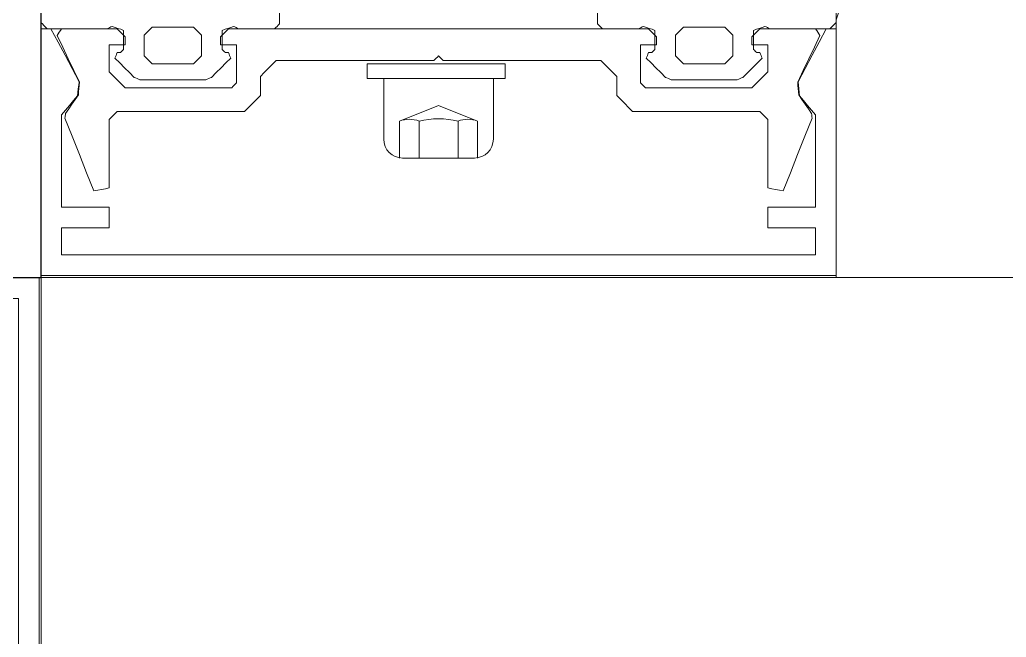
# Model space of a CAD drawing. Header units: millimetres. Extents: x 97 to 214665, y -4577 to 61202.
# Drawn here: x 178896.8 to 178958.8, y 22402.4 to 22441.2 of the extents above; entities that cross this region are included whole.
import ezdxf

# ---------------------------------------------------------------- set-up
doc = ezdxf.new("R2010")
doc.units = ezdxf.units.MM
for name, color, linetype, lineweight in [('A-GLAZ-CWMG-MCUT', 51, 'Continuous', 9), ('A-GLAZ-CWMG-OTLN', 51, 'Continuous', 9), ('G-XREF-____-OTLN', 8, 'Continuous', 9), ('S-COLS-____-MCUT', 52, 'Continuous', 9), ('S-COLS-____-OTLN', 52, 'Continuous', 9)]:
    doc.layers.add(name, color=color, linetype=linetype, lineweight=lineweight)

# ---------------------------------------------------------------- blocks, each defined once
blk = doc.blocks.new('Прямоугольный импост - Рядовой 50х200-39387308-О_АИ_ПП_4_200_Целиком')
at = {"layer": 'A-GLAZ-CWMG-OTLN', "color": 10, "lineweight": 5}
blk.add_line((122287.478, 22425), (121449.978, 22425), dxfattribs=at)
blk = doc.blocks.new('Прямоугольный импост - Рядовой 50х200-39387274-О_АИ_ПП_4_200_Целиком')
at = {"layer": 'A-GLAZ-CWMG-MCUT', "color": 90}
for p, q in [((0, 39.8), (-50, 39.8)), ((-50, 39.8), (-50, 21)), ((0, 21), (0, 39.8))]:
    blk.add_line(p, q, dxfattribs=at)
blk = doc.blocks.new('Прямоугольный импост - Рядовой 50х200-39391498-О_АИ_ПП_4_200_Целиком')
at = {"layer": 'A-GLAZ-CWMG-MCUT', "color": 90}
for p, q in [((0, -39.8), (0, -21)), ((-50, -39.8), (0, -39.8))]:
    blk.add_line(p, q, dxfattribs=at)
blk = doc.blocks.new('Прямоугольный импост - 200_dwg-17677014-О_АИ_ПП_4_200_Целиком')
at = {"layer": 'G-XREF-____-OTLN', "color": 10, "lineweight": 5}
for p, q in [((227995.227, 196719.511), (227995.227, 196721.831)), ((227997.677, 196719.511), (227997.677, 196721.831)), ((227994.193, 196719.511), (227998.711, 196719.511))]:
    blk.add_line(p, q, dxfattribs=at)
at = {"layer": 'G-XREF-____-OTLN', "color": 10, "lineweight": 5, "flags": 128}
for points in [[(228021.452, 196728.196), (228021.762, 196729.109), (228022.071, 196730.021), (228022.381, 196730.934), (228022.69, 196731.847)], [(227986.452, 196727.929), (227986.452, 196728.531), (227986.452, 196729.133), (227986.452, 196729.735), (227986.452, 196730.336)], [(228006.452, 196730.336), (228006.452, 196729.735), (228006.452, 196729.133), (228006.452, 196728.531), (228006.452, 196727.929)], [(227971.452, 196728.196), (227971.452, 196728.154), (227971.452, 196728.113), (227971.452, 196728.071), (227971.452, 196728.029)], [(227971.452, 196728.029), (227971.552, 196727.929), (227971.652, 196727.829), (227971.752, 196727.729), (227971.852, 196727.629)], [(227975.626, 196727.629), (227975.704, 196727.667), (227975.782, 196727.705), (227975.861, 196727.742), (227975.939, 196727.78)], [(227975.939, 196727.78), (227976.117, 196727.718), (227976.296, 196727.656), (227976.474, 196727.594), (227976.652, 196727.531)], [(227982.852, 196727.531), (227983.031, 196727.594), (227983.209, 196727.656), (227983.387, 196727.718), (227983.565, 196727.78)], [(227983.565, 196727.78), (227983.644, 196727.742), (227983.722, 196727.705), (227983.8, 196727.667), (227983.879, 196727.629)], [(227986.152, 196727.629), (227986.227, 196727.704), (227986.302, 196727.779), (227986.377, 196727.854), (227986.452, 196727.929)], [(228006.452, 196727.929), (228006.527, 196727.854), (228006.602, 196727.779), (228006.677, 196727.704), (228006.752, 196727.629)], [(228009.026, 196727.629), (228009.104, 196727.667), (228009.182, 196727.705), (228009.261, 196727.742), (228009.339, 196727.78)], [(228009.339, 196727.78), (228009.517, 196727.718), (228009.696, 196727.656), (228009.874, 196727.594), (228010.052, 196727.531)], [(228016.252, 196727.531), (228016.431, 196727.594), (228016.609, 196727.656), (228016.787, 196727.718), (228016.965, 196727.78)], [(228016.965, 196727.78), (228017.044, 196727.742), (228017.122, 196727.705), (228017.2, 196727.667), (228017.279, 196727.629)], [(228021.052, 196727.629), (228021.152, 196727.729), (228021.252, 196727.829), (228021.352, 196727.929), (228021.452, 196728.029)], [(228021.452, 196728.029), (228021.452, 196728.071), (228021.452, 196728.113), (228021.452, 196728.154), (228021.452, 196728.196)], [(227972.093, 196727.629), (227971.933, 196727.629), (227971.772, 196727.629), (227971.612, 196727.629), (227971.452, 196727.629)], [(227971.452, 196727.629), (227971.452, 196723.754), (227971.452, 196719.879), (227971.452, 196716.004), (227971.452, 196712.129)], [(227971.852, 196727.629), (227972.796, 196727.629), (227973.739, 196727.629), (227974.682, 196727.629), (227975.626, 196727.629)], [(227973.859, 196724.304), (227973.417, 196725.136), (227972.976, 196725.967), (227972.534, 196726.798), (227972.093, 196727.629)], [(227972.752, 196727.629), (227972.684, 196727.522), (227972.617, 196727.415), (227972.549, 196727.307), (227972.481, 196727.2)], [(227972.481, 196727.2), (227972.83, 196726.468), (227973.178, 196725.736), (227973.526, 196725.005), (227973.875, 196724.273)], [(227976.252, 196727.629), (227975.377, 196727.629), (227974.502, 196727.629), (227973.627, 196727.629), (227972.752, 196727.629)], [(227976.752, 196727.129), (227976.627, 196727.254), (227976.502, 196727.379), (227976.377, 196727.504), (227976.252, 196727.629)], [(227976.652, 196727.531), (227976.652, 196727.231), (227976.652, 196726.93), (227976.652, 196726.63), (227976.652, 196726.329)], [(227976.752, 196726.629), (227976.752, 196726.754), (227976.752, 196726.879), (227976.752, 196727.004), (227976.752, 196727.129)], [(227977.952, 196727.229), (227978.077, 196727.354), (227978.202, 196727.479), (227978.327, 196727.604), (227978.452, 196727.729)], [(227977.952, 196725.929), (227977.952, 196726.254), (227977.952, 196726.579), (227977.952, 196726.904), (227977.952, 196727.229)], [(227978.452, 196727.729), (227979.102, 196727.729), (227979.752, 196727.729), (227980.402, 196727.729), (227981.052, 196727.729)], [(227981.052, 196727.729), (227981.177, 196727.604), (227981.302, 196727.479), (227981.427, 196727.354), (227981.552, 196727.229)], [(227981.552, 196727.229), (227981.552, 196726.904), (227981.552, 196726.579), (227981.552, 196726.254), (227981.552, 196725.929)], [(227983.252, 196727.629), (227983.127, 196727.504), (227983.002, 196727.379), (227982.877, 196727.254), (227982.752, 196727.129)], [(227982.752, 196727.129), (227982.752, 196727.004), (227982.752, 196726.879), (227982.752, 196726.754), (227982.752, 196726.629)], [(227982.852, 196726.329), (227982.852, 196726.63), (227982.852, 196726.93), (227982.852, 196727.231), (227982.852, 196727.531)], [(228009.652, 196727.629), (228003.052, 196727.629), (227996.452, 196727.629), (227989.852, 196727.629), (227983.252, 196727.629)], [(227983.879, 196727.629), (227984.447, 196727.629), (227985.015, 196727.629), (227985.584, 196727.629), (227986.152, 196727.629)], [(228006.752, 196727.629), (228007.321, 196727.629), (228007.889, 196727.629), (228008.457, 196727.629), (228009.026, 196727.629)], [(228010.152, 196727.129), (228010.027, 196727.254), (228009.902, 196727.379), (228009.777, 196727.504), (228009.652, 196727.629)], [(228010.052, 196727.531), (228010.052, 196727.231), (228010.052, 196726.93), (228010.052, 196726.63), (228010.052, 196726.329)], [(228010.152, 196726.629), (228010.152, 196726.754), (228010.152, 196726.879), (228010.152, 196727.004), (228010.152, 196727.129)], [(228011.352, 196727.229), (228011.477, 196727.354), (228011.602, 196727.479), (228011.727, 196727.604), (228011.852, 196727.729)], [(228011.352, 196725.929), (228011.352, 196726.254), (228011.352, 196726.579), (228011.352, 196726.904), (228011.352, 196727.229)], [(228011.852, 196727.729), (228012.502, 196727.729), (228013.152, 196727.729), (228013.802, 196727.729), (228014.452, 196727.729)], [(228014.452, 196727.729), (228014.577, 196727.604), (228014.702, 196727.479), (228014.827, 196727.354), (228014.952, 196727.229)], [(228014.952, 196727.229), (228014.952, 196726.904), (228014.952, 196726.579), (228014.952, 196726.254), (228014.952, 196725.929)], [(228016.652, 196727.629), (228016.527, 196727.504), (228016.402, 196727.379), (228016.277, 196727.254), (228016.152, 196727.129)], [(228016.152, 196727.129), (228016.152, 196727.004), (228016.152, 196726.879), (228016.152, 196726.754), (228016.152, 196726.629)], [(228016.252, 196726.329), (228016.252, 196726.63), (228016.252, 196726.93), (228016.252, 196727.231), (228016.252, 196727.531)], [(228020.152, 196727.629), (228019.277, 196727.629), (228018.402, 196727.629), (228017.527, 196727.629), (228016.652, 196727.629)], [(228017.279, 196727.629), (228018.222, 196727.629), (228019.165, 196727.629), (228020.109, 196727.629), (228021.052, 196727.629)], [(228019.03, 196724.273), (228019.378, 196725.005), (228019.726, 196725.736), (228020.075, 196726.468), (228020.423, 196727.2)], [(228020.812, 196727.629), (228020.37, 196726.798), (228019.929, 196725.967), (228019.487, 196725.136), (228019.046, 196724.304)], [(228020.423, 196727.2), (228020.355, 196727.307), (228020.288, 196727.415), (228020.22, 196727.522), (228020.152, 196727.629)], [(228021.452, 196727.629), (228021.292, 196727.629), (228021.132, 196727.629), (228020.972, 196727.629), (228020.812, 196727.629)], [(228021.452, 196712.129), (228021.452, 196716.004), (228021.452, 196719.879), (228021.452, 196723.754), (228021.452, 196727.629)], [(227975.752, 196724.929), (227975.752, 196725.354), (227975.752, 196725.779), (227975.752, 196726.204), (227975.752, 196726.629)], [(227975.752, 196726.629), (227976.002, 196726.629), (227976.252, 196726.629), (227976.502, 196726.629), (227976.752, 196726.629)], [(227982.752, 196726.629), (227983.002, 196726.629), (227983.252, 196726.629), (227983.502, 196726.629), (227983.752, 196726.629)], [(227983.752, 196726.629), (227983.752, 196726.029), (227983.752, 196725.429), (227983.752, 196724.829), (227983.752, 196724.229)], [(228009.152, 196724.229), (228009.152, 196724.829), (228009.152, 196725.429), (228009.152, 196726.029), (228009.152, 196726.629)], [(228009.152, 196726.629), (228009.402, 196726.629), (228009.652, 196726.629), (228009.902, 196726.629), (228010.152, 196726.629)], [(228016.152, 196726.629), (228016.402, 196726.629), (228016.652, 196726.629), (228016.902, 196726.629), (228017.152, 196726.629)], [(228017.152, 196726.629), (228017.152, 196726.204), (228017.152, 196725.779), (228017.152, 196725.354), (228017.152, 196724.929)], [(227976.252, 196726.129), (227976.217, 196726.044), (227976.182, 196725.958), (227976.146, 196725.873), (227976.111, 196725.788)], [(227976.452, 196726.129), (227976.402, 196726.129), (227976.352, 196726.129), (227976.302, 196726.129), (227976.252, 196726.129)], [(227976.652, 196726.329), (227976.602, 196726.279), (227976.552, 196726.229), (227976.502, 196726.179), (227976.452, 196726.129)], [(227978.452, 196725.429), (227978.327, 196725.554), (227978.202, 196725.679), (227978.077, 196725.804), (227977.952, 196725.929)], [(227981.552, 196725.929), (227981.427, 196725.804), (227981.302, 196725.679), (227981.177, 196725.554), (227981.052, 196725.429)], [(227983.052, 196726.129), (227983.002, 196726.179), (227982.952, 196726.229), (227982.902, 196726.279), (227982.852, 196726.329)], [(227983.252, 196726.129), (227983.202, 196726.129), (227983.152, 196726.129), (227983.102, 196726.129), (227983.052, 196726.129)], [(227983.394, 196725.788), (227983.358, 196725.873), (227983.323, 196725.958), (227983.288, 196726.044), (227983.252, 196726.129)], [(227996.152, 196725.629), (227996.227, 196725.704), (227996.302, 196725.779), (227996.377, 196725.854), (227996.452, 196725.929)], [(227996.452, 196725.929), (227996.527, 196725.854), (227996.602, 196725.779), (227996.677, 196725.704), (227996.752, 196725.629)], [(228009.652, 196726.129), (228009.617, 196726.044), (228009.582, 196725.958), (228009.546, 196725.873), (228009.511, 196725.788)], [(228009.852, 196726.129), (228009.802, 196726.129), (228009.752, 196726.129), (228009.702, 196726.129), (228009.652, 196726.129)], [(228010.052, 196726.329), (228010.002, 196726.279), (228009.952, 196726.229), (228009.902, 196726.179), (228009.852, 196726.129)], [(228011.852, 196725.429), (228011.727, 196725.554), (228011.602, 196725.679), (228011.477, 196725.804), (228011.352, 196725.929)], [(228014.952, 196725.929), (228014.827, 196725.804), (228014.702, 196725.679), (228014.577, 196725.554), (228014.452, 196725.429)], [(228016.452, 196726.129), (228016.402, 196726.179), (228016.352, 196726.229), (228016.302, 196726.279), (228016.252, 196726.329)], [(228016.652, 196726.129), (228016.602, 196726.129), (228016.552, 196726.129), (228016.502, 196726.129), (228016.452, 196726.129)], [(228016.794, 196725.788), (228016.758, 196725.873), (228016.723, 196725.958), (228016.688, 196726.044), (228016.652, 196726.129)], [(227976.111, 196725.788), (227976.414, 196725.485), (227976.717, 196725.182), (227977.02, 196724.879), (227977.323, 196724.575)], [(227981.052, 196725.429), (227980.402, 196725.429), (227979.752, 196725.429), (227979.102, 196725.429), (227978.452, 196725.429)], [(227982.182, 196724.575), (227982.485, 196724.879), (227982.788, 196725.182), (227983.091, 196725.485), (227983.394, 196725.788)], [(227985.252, 196724.629), (227985.502, 196724.879), (227985.752, 196725.129), (227986.002, 196725.379), (227986.252, 196725.629)], [(227986.252, 196725.629), (227988.727, 196725.629), (227991.202, 196725.629), (227993.677, 196725.629), (227996.152, 196725.629)], [(227996.752, 196725.629), (227999.227, 196725.629), (228001.702, 196725.629), (228004.177, 196725.629), (228006.652, 196725.629)], [(228006.652, 196725.629), (228006.902, 196725.379), (228007.152, 196725.129), (228007.402, 196724.879), (228007.652, 196724.629)], [(228009.511, 196725.788), (228009.814, 196725.485), (228010.117, 196725.182), (228010.42, 196724.879), (228010.723, 196724.575)], [(228014.452, 196725.429), (228013.802, 196725.429), (228013.152, 196725.429), (228012.502, 196725.429), (228011.852, 196725.429)], [(228015.582, 196724.575), (228015.885, 196724.879), (228016.188, 196725.182), (228016.491, 196725.485), (228016.794, 196725.788)], [(227976.752, 196723.929), (227976.502, 196724.179), (227976.252, 196724.429), (227976.002, 196724.679), (227975.752, 196724.929)], [(228017.152, 196724.929), (228016.902, 196724.679), (228016.652, 196724.429), (228016.402, 196724.179), (228016.152, 196723.929)], [(227973.761, 196723.409), (227973.785, 196723.633), (227973.81, 196723.857), (227973.834, 196724.081), (227973.859, 196724.304)], [(227973.875, 196724.273), (227973.859, 196724.074), (227973.843, 196723.875), (227973.828, 196723.676), (227973.812, 196723.477)], [(227977.323, 196724.575), (227977.411, 196724.539), (227977.5, 196724.502), (227977.588, 196724.466), (227977.676, 196724.429)], [(227977.676, 196724.429), (227978.714, 196724.429), (227979.752, 196724.429), (227980.79, 196724.429), (227981.828, 196724.429)], [(227981.828, 196724.429), (227981.916, 196724.466), (227982.005, 196724.502), (227982.093, 196724.539), (227982.182, 196724.575)], [(227983.752, 196724.229), (227983.677, 196724.154), (227983.602, 196724.079), (227983.527, 196724.004), (227983.452, 196723.929)], [(227985.252, 196723.429), (227985.252, 196723.729), (227985.252, 196724.029), (227985.252, 196724.329), (227985.252, 196724.629)], [(227999.897, 196720.696), (227999.897, 196724.496), (227993.008, 196724.496), (227993.008, 196720.696)], [(228007.652, 196724.629), (228007.652, 196724.329), (228007.652, 196724.029), (228007.652, 196723.729), (228007.652, 196723.429)], [(228009.452, 196723.929), (228009.377, 196724.004), (228009.302, 196724.079), (228009.227, 196724.154), (228009.152, 196724.229)], [(228010.723, 196724.575), (228010.811, 196724.539), (228010.9, 196724.502), (228010.988, 196724.466), (228011.076, 196724.429)], [(228011.076, 196724.429), (228012.114, 196724.429), (228013.152, 196724.429), (228014.19, 196724.429), (228015.228, 196724.429)], [(228015.228, 196724.429), (228015.316, 196724.466), (228015.405, 196724.502), (228015.493, 196724.539), (228015.582, 196724.575)], [(228019.092, 196723.477), (228019.077, 196723.676), (228019.061, 196723.875), (228019.045, 196724.074), (228019.03, 196724.273)], [(228019.046, 196724.304), (228019.07, 196724.081), (228019.095, 196723.857), (228019.119, 196723.633), (228019.144, 196723.409)], [(227972.752, 196722.229), (227973.004, 196722.524), (227973.256, 196722.819), (227973.508, 196723.114), (227973.761, 196723.409)], [(227973.812, 196723.477), (227973.61, 196723.182), (227973.408, 196722.888), (227973.207, 196722.593), (227973.005, 196722.299)], [(227983.452, 196723.929), (227981.777, 196723.929), (227980.102, 196723.929), (227978.427, 196723.929), (227976.752, 196723.929)], [(227984.252, 196722.429), (227984.502, 196722.679), (227984.752, 196722.929), (227985.002, 196723.179), (227985.252, 196723.429)], [(228007.652, 196723.429), (228007.902, 196723.179), (228008.152, 196722.929), (228008.402, 196722.679), (228008.652, 196722.429)], [(228016.152, 196723.929), (228014.477, 196723.929), (228012.802, 196723.929), (228011.127, 196723.929), (228009.452, 196723.929)], [(228019.9, 196722.299), (228019.698, 196722.593), (228019.496, 196722.888), (228019.294, 196723.182), (228019.092, 196723.477)], [(228019.144, 196723.409), (228019.396, 196723.114), (228019.648, 196722.819), (228019.9, 196722.524), (228020.152, 196722.229)], [(227998.902, 196719.511), (227998.902, 196721.831), (227996.452, 196722.814), (227994.002, 196721.831), (227994.002, 196719.511)], [(227972.752, 196716.429), (227972.752, 196717.879), (227972.752, 196719.329), (227972.752, 196720.779), (227972.752, 196722.229)], [(227973.005, 196722.299), (227972.997, 196722.229), (227972.989, 196722.159), (227972.981, 196722.088), (227972.973, 196722.018)], [(227975.752, 196721.929), (227975.877, 196722.054), (227976.002, 196722.179), (227976.127, 196722.304), (227976.252, 196722.429)], [(227976.252, 196722.429), (227978.252, 196722.429), (227980.252, 196722.429), (227982.252, 196722.429), (227984.252, 196722.429)], [(228008.652, 196722.429), (228010.652, 196722.429), (228012.652, 196722.429), (228014.652, 196722.429), (228016.652, 196722.429)], [(228016.652, 196722.429), (228016.777, 196722.304), (228016.902, 196722.179), (228017.027, 196722.054), (228017.152, 196721.929)], [(228019.931, 196722.018), (228019.923, 196722.088), (228019.915, 196722.159), (228019.908, 196722.229), (228019.9, 196722.299)], [(228020.152, 196722.229), (228020.152, 196720.779), (228020.152, 196719.329), (228020.152, 196717.879), (228020.152, 196716.429)], [(227972.973, 196722.018), (227973.427, 196720.875), (227973.88, 196719.732), (227974.334, 196718.588), (227974.787, 196717.445)], [(227975.752, 196717.629), (227975.752, 196718.704), (227975.752, 196719.779), (227975.752, 196720.854), (227975.752, 196721.929)], [(228017.152, 196721.929), (228017.152, 196720.854), (228017.152, 196719.779), (228017.152, 196718.704), (228017.152, 196717.629)], [(228018.117, 196717.445), (228018.571, 196718.588), (228019.024, 196719.732), (228019.478, 196720.875), (228019.931, 196722.018)], [(227974.787, 196717.445), (227975.029, 196717.491), (227975.27, 196717.537), (227975.511, 196717.583), (227975.752, 196717.629)], [(228017.152, 196717.629), (228017.393, 196717.583), (228017.635, 196717.537), (228017.876, 196717.491), (228018.117, 196717.445)], [(227975.752, 196716.429), (227975.002, 196716.429), (227974.252, 196716.429), (227973.502, 196716.429), (227972.752, 196716.429)], [(227975.752, 196715.129), (227975.752, 196715.454), (227975.752, 196715.779), (227975.752, 196716.104), (227975.752, 196716.429)], [(228020.152, 196716.429), (228019.402, 196716.429), (228018.652, 196716.429), (228017.902, 196716.429), (228017.152, 196716.429)], [(228017.152, 196716.429), (228017.152, 196716.104), (228017.152, 196715.779), (228017.152, 196715.454), (228017.152, 196715.129)], [(227972.752, 196713.429), (227972.752, 196713.854), (227972.752, 196714.279), (227972.752, 196714.704), (227972.752, 196715.129)], [(227972.752, 196715.129), (227973.502, 196715.129), (227974.252, 196715.129), (227975.002, 196715.129), (227975.752, 196715.129)], [(228017.152, 196715.129), (228017.902, 196715.129), (228018.652, 196715.129), (228019.402, 196715.129), (228020.152, 196715.129)], [(228020.152, 196715.129), (228020.152, 196714.704), (228020.152, 196714.279), (228020.152, 196713.854), (228020.152, 196713.429)], [(228020.152, 196713.429), (228008.302, 196713.429), (227996.452, 196713.429), (227984.602, 196713.429), (227972.752, 196713.429)], [(227971.452, 196712.129), (227983.952, 196712.129), (227996.452, 196712.129), (228008.952, 196712.129), (228021.452, 196712.129)]]:
    blk.add_lwpolyline(points, dxfattribs=at)
blk.add_lwpolyline([(227991.956, 196724.496), (227991.956, 196725.417), (228000.648, 196725.417), (228000.648, 196724.496)], close=True, dxfattribs=at)
at = {"layer": 'G-XREF-____-OTLN', "color": 10, "lineweight": 5}
for centre, radius, start, end in [((227994.615, 196720.278), 1.669, 68.47275, 111.52725), ((227996.452, 196716.781), 5.196, 76.36435, 103.63565), ((227998.29, 196720.278), 1.669, 68.47275, 111.52725), ((227994.193, 196720.696), 1.186, 180, 270), ((227998.711, 196720.696), 1.186, 270, 0)]:
    blk.add_arc(centre, radius, start, end, dxfattribs=at)
blk = doc.blocks.new('Прямоугольный импост - 200_dwg-V118-О_АИ_ПП_4_200_Целиком')
at = {"layer": 'G-XREF-____-OTLN', "color": 10, "lineweight": 5}
for p, q in [((227995.227, 196719.511), (227995.227, 196721.831)), ((227997.677, 196719.511), (227997.677, 196721.831)), ((227994.193, 196719.511), (227998.711, 196719.511))]:
    blk.add_line(p, q, dxfattribs=at)
at = {"layer": 'G-XREF-____-OTLN', "color": 10, "lineweight": 5, "flags": 128}
for points in [[(228021.452, 196728.196), (228021.762, 196729.109), (228022.071, 196730.021), (228022.381, 196730.934), (228022.69, 196731.847)], [(227986.452, 196727.929), (227986.452, 196728.531), (227986.452, 196729.133), (227986.452, 196729.735), (227986.452, 196730.336)], [(228006.452, 196730.336), (228006.452, 196729.735), (228006.452, 196729.133), (228006.452, 196728.531), (228006.452, 196727.929)], [(227971.452, 196728.196), (227971.452, 196728.154), (227971.452, 196728.113), (227971.452, 196728.071), (227971.452, 196728.029)], [(227971.452, 196728.029), (227971.552, 196727.929), (227971.652, 196727.829), (227971.752, 196727.729), (227971.852, 196727.629)], [(227975.626, 196727.629), (227975.704, 196727.667), (227975.782, 196727.705), (227975.861, 196727.742), (227975.939, 196727.78)], [(227975.939, 196727.78), (227976.117, 196727.718), (227976.296, 196727.656), (227976.474, 196727.594), (227976.652, 196727.531)], [(227982.852, 196727.531), (227983.031, 196727.594), (227983.209, 196727.656), (227983.387, 196727.718), (227983.565, 196727.78)], [(227983.565, 196727.78), (227983.644, 196727.742), (227983.722, 196727.705), (227983.8, 196727.667), (227983.879, 196727.629)], [(227986.152, 196727.629), (227986.227, 196727.704), (227986.302, 196727.779), (227986.377, 196727.854), (227986.452, 196727.929)], [(228006.452, 196727.929), (228006.527, 196727.854), (228006.602, 196727.779), (228006.677, 196727.704), (228006.752, 196727.629)], [(228009.026, 196727.629), (228009.104, 196727.667), (228009.182, 196727.705), (228009.261, 196727.742), (228009.339, 196727.78)], [(228009.339, 196727.78), (228009.517, 196727.718), (228009.696, 196727.656), (228009.874, 196727.594), (228010.052, 196727.531)], [(228016.252, 196727.531), (228016.431, 196727.594), (228016.609, 196727.656), (228016.787, 196727.718), (228016.965, 196727.78)], [(228016.965, 196727.78), (228017.044, 196727.742), (228017.122, 196727.705), (228017.2, 196727.667), (228017.279, 196727.629)], [(228021.052, 196727.629), (228021.152, 196727.729), (228021.252, 196727.829), (228021.352, 196727.929), (228021.452, 196728.029)], [(228021.452, 196728.029), (228021.452, 196728.071), (228021.452, 196728.113), (228021.452, 196728.154), (228021.452, 196728.196)], [(227972.093, 196727.629), (227971.933, 196727.629), (227971.772, 196727.629), (227971.612, 196727.629), (227971.452, 196727.629)], [(227971.452, 196727.629), (227971.452, 196723.754), (227971.452, 196719.879), (227971.452, 196716.004), (227971.452, 196712.129)], [(227971.852, 196727.629), (227972.796, 196727.629), (227973.739, 196727.629), (227974.682, 196727.629), (227975.626, 196727.629)], [(227973.859, 196724.304), (227973.417, 196725.136), (227972.976, 196725.967), (227972.534, 196726.798), (227972.093, 196727.629)], [(227972.752, 196727.629), (227972.684, 196727.522), (227972.617, 196727.415), (227972.549, 196727.307), (227972.481, 196727.2)], [(227972.481, 196727.2), (227972.83, 196726.468), (227973.178, 196725.736), (227973.526, 196725.005), (227973.875, 196724.273)], [(227976.252, 196727.629), (227975.377, 196727.629), (227974.502, 196727.629), (227973.627, 196727.629), (227972.752, 196727.629)], [(227976.752, 196727.129), (227976.627, 196727.254), (227976.502, 196727.379), (227976.377, 196727.504), (227976.252, 196727.629)], [(227976.652, 196727.531), (227976.652, 196727.231), (227976.652, 196726.93), (227976.652, 196726.63), (227976.652, 196726.329)], [(227976.752, 196726.629), (227976.752, 196726.754), (227976.752, 196726.879), (227976.752, 196727.004), (227976.752, 196727.129)], [(227977.952, 196727.229), (227978.077, 196727.354), (227978.202, 196727.479), (227978.327, 196727.604), (227978.452, 196727.729)], [(227977.952, 196725.929), (227977.952, 196726.254), (227977.952, 196726.579), (227977.952, 196726.904), (227977.952, 196727.229)], [(227978.452, 196727.729), (227979.102, 196727.729), (227979.752, 196727.729), (227980.402, 196727.729), (227981.052, 196727.729)], [(227981.052, 196727.729), (227981.177, 196727.604), (227981.302, 196727.479), (227981.427, 196727.354), (227981.552, 196727.229)], [(227981.552, 196727.229), (227981.552, 196726.904), (227981.552, 196726.579), (227981.552, 196726.254), (227981.552, 196725.929)], [(227983.252, 196727.629), (227983.127, 196727.504), (227983.002, 196727.379), (227982.877, 196727.254), (227982.752, 196727.129)], [(227982.752, 196727.129), (227982.752, 196727.004), (227982.752, 196726.879), (227982.752, 196726.754), (227982.752, 196726.629)], [(227982.852, 196726.329), (227982.852, 196726.63), (227982.852, 196726.93), (227982.852, 196727.231), (227982.852, 196727.531)], [(228009.652, 196727.629), (228003.052, 196727.629), (227996.452, 196727.629), (227989.852, 196727.629), (227983.252, 196727.629)], [(227983.879, 196727.629), (227984.447, 196727.629), (227985.015, 196727.629), (227985.584, 196727.629), (227986.152, 196727.629)], [(228006.752, 196727.629), (228007.321, 196727.629), (228007.889, 196727.629), (228008.457, 196727.629), (228009.026, 196727.629)], [(228010.152, 196727.129), (228010.027, 196727.254), (228009.902, 196727.379), (228009.777, 196727.504), (228009.652, 196727.629)], [(228010.052, 196727.531), (228010.052, 196727.231), (228010.052, 196726.93), (228010.052, 196726.63), (228010.052, 196726.329)], [(228010.152, 196726.629), (228010.152, 196726.754), (228010.152, 196726.879), (228010.152, 196727.004), (228010.152, 196727.129)], [(228011.352, 196727.229), (228011.477, 196727.354), (228011.602, 196727.479), (228011.727, 196727.604), (228011.852, 196727.729)], [(228011.352, 196725.929), (228011.352, 196726.254), (228011.352, 196726.579), (228011.352, 196726.904), (228011.352, 196727.229)], [(228011.852, 196727.729), (228012.502, 196727.729), (228013.152, 196727.729), (228013.802, 196727.729), (228014.452, 196727.729)], [(228014.452, 196727.729), (228014.577, 196727.604), (228014.702, 196727.479), (228014.827, 196727.354), (228014.952, 196727.229)], [(228014.952, 196727.229), (228014.952, 196726.904), (228014.952, 196726.579), (228014.952, 196726.254), (228014.952, 196725.929)], [(228016.652, 196727.629), (228016.527, 196727.504), (228016.402, 196727.379), (228016.277, 196727.254), (228016.152, 196727.129)], [(228016.152, 196727.129), (228016.152, 196727.004), (228016.152, 196726.879), (228016.152, 196726.754), (228016.152, 196726.629)], [(228016.252, 196726.329), (228016.252, 196726.63), (228016.252, 196726.93), (228016.252, 196727.231), (228016.252, 196727.531)], [(228020.152, 196727.629), (228019.277, 196727.629), (228018.402, 196727.629), (228017.527, 196727.629), (228016.652, 196727.629)], [(228017.279, 196727.629), (228018.222, 196727.629), (228019.165, 196727.629), (228020.109, 196727.629), (228021.052, 196727.629)], [(228019.03, 196724.273), (228019.378, 196725.005), (228019.726, 196725.736), (228020.075, 196726.468), (228020.423, 196727.2)], [(228020.812, 196727.629), (228020.37, 196726.798), (228019.929, 196725.967), (228019.487, 196725.136), (228019.046, 196724.304)], [(228020.423, 196727.2), (228020.355, 196727.307), (228020.288, 196727.415), (228020.22, 196727.522), (228020.152, 196727.629)], [(228021.452, 196727.629), (228021.292, 196727.629), (228021.132, 196727.629), (228020.972, 196727.629), (228020.812, 196727.629)], [(228021.452, 196712.129), (228021.452, 196716.004), (228021.452, 196719.879), (228021.452, 196723.754), (228021.452, 196727.629)], [(227975.752, 196724.929), (227975.752, 196725.354), (227975.752, 196725.779), (227975.752, 196726.204), (227975.752, 196726.629)], [(227975.752, 196726.629), (227976.002, 196726.629), (227976.252, 196726.629), (227976.502, 196726.629), (227976.752, 196726.629)], [(227982.752, 196726.629), (227983.002, 196726.629), (227983.252, 196726.629), (227983.502, 196726.629), (227983.752, 196726.629)], [(227983.752, 196726.629), (227983.752, 196726.029), (227983.752, 196725.429), (227983.752, 196724.829), (227983.752, 196724.229)], [(228009.152, 196724.229), (228009.152, 196724.829), (228009.152, 196725.429), (228009.152, 196726.029), (228009.152, 196726.629)], [(228009.152, 196726.629), (228009.402, 196726.629), (228009.652, 196726.629), (228009.902, 196726.629), (228010.152, 196726.629)], [(228016.152, 196726.629), (228016.402, 196726.629), (228016.652, 196726.629), (228016.902, 196726.629), (228017.152, 196726.629)], [(228017.152, 196726.629), (228017.152, 196726.204), (228017.152, 196725.779), (228017.152, 196725.354), (228017.152, 196724.929)], [(227976.252, 196726.129), (227976.217, 196726.044), (227976.182, 196725.958), (227976.146, 196725.873), (227976.111, 196725.788)], [(227976.452, 196726.129), (227976.402, 196726.129), (227976.352, 196726.129), (227976.302, 196726.129), (227976.252, 196726.129)], [(227976.652, 196726.329), (227976.602, 196726.279), (227976.552, 196726.229), (227976.502, 196726.179), (227976.452, 196726.129)], [(227978.452, 196725.429), (227978.327, 196725.554), (227978.202, 196725.679), (227978.077, 196725.804), (227977.952, 196725.929)], [(227981.552, 196725.929), (227981.427, 196725.804), (227981.302, 196725.679), (227981.177, 196725.554), (227981.052, 196725.429)], [(227983.052, 196726.129), (227983.002, 196726.179), (227982.952, 196726.229), (227982.902, 196726.279), (227982.852, 196726.329)], [(227983.252, 196726.129), (227983.202, 196726.129), (227983.152, 196726.129), (227983.102, 196726.129), (227983.052, 196726.129)], [(227983.394, 196725.788), (227983.358, 196725.873), (227983.323, 196725.958), (227983.288, 196726.044), (227983.252, 196726.129)], [(227996.152, 196725.629), (227996.227, 196725.704), (227996.302, 196725.779), (227996.377, 196725.854), (227996.452, 196725.929)], [(227996.452, 196725.929), (227996.527, 196725.854), (227996.602, 196725.779), (227996.677, 196725.704), (227996.752, 196725.629)], [(228009.652, 196726.129), (228009.617, 196726.044), (228009.582, 196725.958), (228009.546, 196725.873), (228009.511, 196725.788)], [(228009.852, 196726.129), (228009.802, 196726.129), (228009.752, 196726.129), (228009.702, 196726.129), (228009.652, 196726.129)], [(228010.052, 196726.329), (228010.002, 196726.279), (228009.952, 196726.229), (228009.902, 196726.179), (228009.852, 196726.129)], [(228011.852, 196725.429), (228011.727, 196725.554), (228011.602, 196725.679), (228011.477, 196725.804), (228011.352, 196725.929)], [(228014.952, 196725.929), (228014.827, 196725.804), (228014.702, 196725.679), (228014.577, 196725.554), (228014.452, 196725.429)], [(228016.452, 196726.129), (228016.402, 196726.179), (228016.352, 196726.229), (228016.302, 196726.279), (228016.252, 196726.329)], [(228016.652, 196726.129), (228016.602, 196726.129), (228016.552, 196726.129), (228016.502, 196726.129), (228016.452, 196726.129)], [(228016.794, 196725.788), (228016.758, 196725.873), (228016.723, 196725.958), (228016.688, 196726.044), (228016.652, 196726.129)], [(227976.111, 196725.788), (227976.414, 196725.485), (227976.717, 196725.182), (227977.02, 196724.879), (227977.323, 196724.575)], [(227981.052, 196725.429), (227980.402, 196725.429), (227979.752, 196725.429), (227979.102, 196725.429), (227978.452, 196725.429)], [(227982.182, 196724.575), (227982.485, 196724.879), (227982.788, 196725.182), (227983.091, 196725.485), (227983.394, 196725.788)], [(227985.252, 196724.629), (227985.502, 196724.879), (227985.752, 196725.129), (227986.002, 196725.379), (227986.252, 196725.629)], [(227986.252, 196725.629), (227988.727, 196725.629), (227991.202, 196725.629), (227993.677, 196725.629), (227996.152, 196725.629)], [(227996.752, 196725.629), (227999.227, 196725.629), (228001.702, 196725.629), (228004.177, 196725.629), (228006.652, 196725.629)], [(228006.652, 196725.629), (228006.902, 196725.379), (228007.152, 196725.129), (228007.402, 196724.879), (228007.652, 196724.629)], [(228009.511, 196725.788), (228009.814, 196725.485), (228010.117, 196725.182), (228010.42, 196724.879), (228010.723, 196724.575)], [(228014.452, 196725.429), (228013.802, 196725.429), (228013.152, 196725.429), (228012.502, 196725.429), (228011.852, 196725.429)], [(228015.582, 196724.575), (228015.885, 196724.879), (228016.188, 196725.182), (228016.491, 196725.485), (228016.794, 196725.788)], [(227976.752, 196723.929), (227976.502, 196724.179), (227976.252, 196724.429), (227976.002, 196724.679), (227975.752, 196724.929)], [(228017.152, 196724.929), (228016.902, 196724.679), (228016.652, 196724.429), (228016.402, 196724.179), (228016.152, 196723.929)], [(227973.761, 196723.409), (227973.785, 196723.633), (227973.81, 196723.857), (227973.834, 196724.081), (227973.859, 196724.304)], [(227973.875, 196724.273), (227973.859, 196724.074), (227973.843, 196723.875), (227973.828, 196723.676), (227973.812, 196723.477)], [(227977.323, 196724.575), (227977.411, 196724.539), (227977.5, 196724.502), (227977.588, 196724.466), (227977.676, 196724.429)], [(227977.676, 196724.429), (227978.714, 196724.429), (227979.752, 196724.429), (227980.79, 196724.429), (227981.828, 196724.429)], [(227981.828, 196724.429), (227981.916, 196724.466), (227982.005, 196724.502), (227982.093, 196724.539), (227982.182, 196724.575)], [(227983.752, 196724.229), (227983.677, 196724.154), (227983.602, 196724.079), (227983.527, 196724.004), (227983.452, 196723.929)], [(227985.252, 196723.429), (227985.252, 196723.729), (227985.252, 196724.029), (227985.252, 196724.329), (227985.252, 196724.629)], [(227999.897, 196720.696), (227999.897, 196724.496), (227993.008, 196724.496), (227993.008, 196720.696)], [(228007.652, 196724.629), (228007.652, 196724.329), (228007.652, 196724.029), (228007.652, 196723.729), (228007.652, 196723.429)], [(228009.452, 196723.929), (228009.377, 196724.004), (228009.302, 196724.079), (228009.227, 196724.154), (228009.152, 196724.229)], [(228010.723, 196724.575), (228010.811, 196724.539), (228010.9, 196724.502), (228010.988, 196724.466), (228011.076, 196724.429)], [(228011.076, 196724.429), (228012.114, 196724.429), (228013.152, 196724.429), (228014.19, 196724.429), (228015.228, 196724.429)], [(228015.228, 196724.429), (228015.316, 196724.466), (228015.405, 196724.502), (228015.493, 196724.539), (228015.582, 196724.575)], [(228019.092, 196723.477), (228019.077, 196723.676), (228019.061, 196723.875), (228019.045, 196724.074), (228019.03, 196724.273)], [(228019.046, 196724.304), (228019.07, 196724.081), (228019.095, 196723.857), (228019.119, 196723.633), (228019.144, 196723.409)], [(227972.752, 196722.229), (227973.004, 196722.524), (227973.256, 196722.819), (227973.508, 196723.114), (227973.761, 196723.409)], [(227973.812, 196723.477), (227973.61, 196723.182), (227973.408, 196722.888), (227973.207, 196722.593), (227973.005, 196722.299)], [(227983.452, 196723.929), (227981.777, 196723.929), (227980.102, 196723.929), (227978.427, 196723.929), (227976.752, 196723.929)], [(227984.252, 196722.429), (227984.502, 196722.679), (227984.752, 196722.929), (227985.002, 196723.179), (227985.252, 196723.429)], [(228007.652, 196723.429), (228007.902, 196723.179), (228008.152, 196722.929), (228008.402, 196722.679), (228008.652, 196722.429)], [(228016.152, 196723.929), (228014.477, 196723.929), (228012.802, 196723.929), (228011.127, 196723.929), (228009.452, 196723.929)], [(228019.9, 196722.299), (228019.698, 196722.593), (228019.496, 196722.888), (228019.294, 196723.182), (228019.092, 196723.477)], [(228019.144, 196723.409), (228019.396, 196723.114), (228019.648, 196722.819), (228019.9, 196722.524), (228020.152, 196722.229)], [(227998.902, 196719.511), (227998.902, 196721.831), (227996.452, 196722.814), (227994.002, 196721.831), (227994.002, 196719.511)], [(227972.752, 196716.429), (227972.752, 196717.879), (227972.752, 196719.329), (227972.752, 196720.779), (227972.752, 196722.229)], [(227973.005, 196722.299), (227972.997, 196722.229), (227972.989, 196722.159), (227972.981, 196722.088), (227972.973, 196722.018)], [(227975.752, 196721.929), (227975.877, 196722.054), (227976.002, 196722.179), (227976.127, 196722.304), (227976.252, 196722.429)], [(227976.252, 196722.429), (227978.252, 196722.429), (227980.252, 196722.429), (227982.252, 196722.429), (227984.252, 196722.429)], [(228008.652, 196722.429), (228010.652, 196722.429), (228012.652, 196722.429), (228014.652, 196722.429), (228016.652, 196722.429)], [(228016.652, 196722.429), (228016.777, 196722.304), (228016.902, 196722.179), (228017.027, 196722.054), (228017.152, 196721.929)], [(228019.931, 196722.018), (228019.923, 196722.088), (228019.915, 196722.159), (228019.908, 196722.229), (228019.9, 196722.299)], [(228020.152, 196722.229), (228020.152, 196720.779), (228020.152, 196719.329), (228020.152, 196717.879), (228020.152, 196716.429)], [(227972.973, 196722.018), (227973.427, 196720.875), (227973.88, 196719.732), (227974.334, 196718.588), (227974.787, 196717.445)], [(227975.752, 196717.629), (227975.752, 196718.704), (227975.752, 196719.779), (227975.752, 196720.854), (227975.752, 196721.929)], [(228017.152, 196721.929), (228017.152, 196720.854), (228017.152, 196719.779), (228017.152, 196718.704), (228017.152, 196717.629)], [(228018.117, 196717.445), (228018.571, 196718.588), (228019.024, 196719.732), (228019.478, 196720.875), (228019.931, 196722.018)], [(227974.787, 196717.445), (227975.029, 196717.491), (227975.27, 196717.537), (227975.511, 196717.583), (227975.752, 196717.629)], [(228017.152, 196717.629), (228017.393, 196717.583), (228017.635, 196717.537), (228017.876, 196717.491), (228018.117, 196717.445)], [(227975.752, 196716.429), (227975.002, 196716.429), (227974.252, 196716.429), (227973.502, 196716.429), (227972.752, 196716.429)], [(227975.752, 196715.129), (227975.752, 196715.454), (227975.752, 196715.779), (227975.752, 196716.104), (227975.752, 196716.429)], [(228020.152, 196716.429), (228019.402, 196716.429), (228018.652, 196716.429), (228017.902, 196716.429), (228017.152, 196716.429)], [(228017.152, 196716.429), (228017.152, 196716.104), (228017.152, 196715.779), (228017.152, 196715.454), (228017.152, 196715.129)], [(227972.752, 196713.429), (227972.752, 196713.854), (227972.752, 196714.279), (227972.752, 196714.704), (227972.752, 196715.129)], [(227972.752, 196715.129), (227973.502, 196715.129), (227974.252, 196715.129), (227975.002, 196715.129), (227975.752, 196715.129)], [(228017.152, 196715.129), (228017.902, 196715.129), (228018.652, 196715.129), (228019.402, 196715.129), (228020.152, 196715.129)], [(228020.152, 196715.129), (228020.152, 196714.704), (228020.152, 196714.279), (228020.152, 196713.854), (228020.152, 196713.429)], [(228020.152, 196713.429), (228008.302, 196713.429), (227996.452, 196713.429), (227984.602, 196713.429), (227972.752, 196713.429)], [(227971.452, 196712.129), (227983.952, 196712.129), (227996.452, 196712.129), (228008.952, 196712.129), (228021.452, 196712.129)]]:
    blk.add_lwpolyline(points, dxfattribs=at)
blk.add_lwpolyline([(227991.956, 196724.496), (227991.956, 196725.417), (228000.648, 196725.417), (228000.648, 196724.496)], close=True, dxfattribs=at)
at = {"layer": 'G-XREF-____-OTLN', "color": 10, "lineweight": 5}
for centre, radius, start, end in [((227994.615, 196720.278), 1.669, 68.47275, 111.52725), ((227996.452, 196716.781), 5.196, 76.36435, 103.63565), ((227998.29, 196720.278), 1.669, 68.47275, 111.52725), ((227994.193, 196720.696), 1.186, 180, 270), ((227998.711, 196720.696), 1.186, 270, 0)]:
    blk.add_arc(centre, radius, start, end, dxfattribs=at)
blk = doc.blocks.new('Прямоугольный импост - 42х50х200h-V120-О_АИ_ПП_4_200_Целиком')
for name in ['Прямоугольный импост - 200_dwg-17677014-О_АИ_ПП_4_200_Целиком', 'Прямоугольный импост - 200_dwg-V118-О_АИ_ПП_4_200_Целиком']:
    blk.add_blockref(name, (-227996.452, -196751.798))
blk = doc.blocks.new('Прямоугольный импост - 42х50х200h-V153-О_АИ_ПП_4_200_Целиком')
for name in ['Прямоугольный импост - 200_dwg-17677014-О_АИ_ПП_4_200_Целиком', 'Прямоугольный импост - 200_dwg-V118-О_АИ_ПП_4_200_Целиком']:
    blk.add_blockref(name, (-227996.452, -196751.798))
blk = doc.blocks.new('0083_СОШ675_АР_R22_rvt-1-О_АИ_ПП_4_200_Целиком')
at = {"layer": 'S-COLS-____-OTLN', "lineweight": 5}
h = blk.add_hatch(dxfattribs=at)
h.set_pattern_fill('FP_31', color=256, style=0, pattern_type=2)
h.set_pattern_definition([(135, (0, 0), (-142.5612, -142.5612), []), (135, (142.56, 0), (-142.5612, -142.5612), [252.016, -50.403, 3.353, -47.05])])
h.paths.add_polyline_path([(121399.869, 22424.999), (121400, 22425.153), (121399.869, 22824.999), (121000, 22824.999), (121000, 22424.999), (121398.569, 22424.999)])
at = {"layer": 'S-COLS-____-MCUT', "color": 130, "lineweight": 25}
for p, q in [((121400, 22424.999), (121400, 22489.144)), ((121335.856, 22424.999), (121400, 22424.999))]:
    blk.add_line(p, q, dxfattribs=at)
at = {"layer": 'A-GLAZ-CWMG-OTLN', "color": 90, "lineweight": 9}
for name, p in [('Прямоугольный импост - 42х50х200h-V120-О_АИ_ПП_4_200_Целиком', (121424.978, 22464.8)), ('Прямоугольный импост - Рядовой 50х200-39387308-О_АИ_ПП_4_200_Целиком', (0, 0))]:
    blk.add_blockref(name, p, dxfattribs=at)
for name, p, rotation in [('Прямоугольный импост - Рядовой 50х200-39387274-О_АИ_ПП_4_200_Целиком', (121399.978, 22464.8), 180), ('Прямоугольный импост - Рядовой 50х200-39391498-О_АИ_ПП_4_200_Целиком', (121360.2, 22425), 90)]:
    blk.add_blockref(name, p, dxfattribs=dict(at, rotation=rotation))
at = {"layer": 'A-GLAZ-CWMG-OTLN', "color": 90, "lineweight": 9, "extrusion": (0, 0, -1), "rotation": 270}
blk.add_blockref('Прямоугольный импост - 42х50х200h-V153-О_АИ_ПП_4_200_Целиком', (-121360.2, 22400), dxfattribs=at)

msp = doc.modelspace()

# ---------------------------------------------------------------- block references
at = {"color": 250, "lineweight": 5}
msp.add_blockref('0083_СОШ675_АР_R22_rvt-1-О_АИ_ПП_4_200_Целиком', (57498.114412, 0), dxfattribs=at)

doc.saveas('drawing.dxf')
